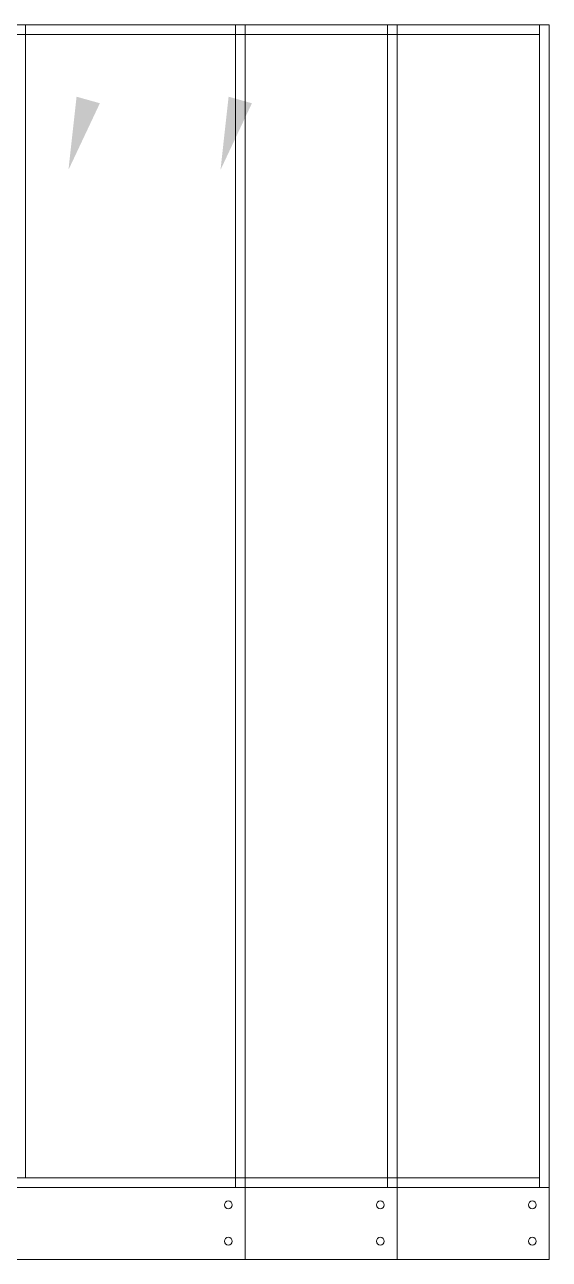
# Model space of a CAD drawing. Header units: millimetres. Extents: x -663796 to 30612, y -141670 to 21821.
# Drawn here: x -656951 to -655869, y -141668 to -139120 of the extents above; entities that cross this region are included whole.
import ezdxf

# ---------------------------------------------------------------- set-up
doc = ezdxf.new("R2010")
doc.units = ezdxf.units.MM
doc.layers.add('냉각탑_dim', color=1, linetype='Continuous')

# ---------------------------------------------------------------- blocks, each defined once
blk = doc.blocks.new('1')
at = {"lineweight": 20}
for p, q in [((16298.2, 11009), (17398.2, 11009)), ((17378.2, 8609), (17378.2, 11009)), ((17398.2, 8609), (17398.2, 11009)), ((16318.2, 10989), (17378.2, 10989)), ((16298.2, 8629), (17378.2, 8629)), ((16298.2, 8609), (17398.2, 8609))]:
    blk.add_line(p, q, dxfattribs=at)
at = {"color": 7, "lineweight": 20}
blk.add_line((16318.2, 8629), (16318.2, 11009), dxfattribs=at)
at = {"color": 0, "lineweight": 20}
for q in [(17398.2, 8609), (10098.2, 8460.6)]:
    blk.add_line((17398.2, 8460.6), q, dxfattribs=at)
at = {"lineweight": 20}
for centre in [(17363.2, 8573.1), (17363.2, 8498.1)]:
    blk.add_circle(centre, 8, dxfattribs=at)
at = {"layer": '냉각탑_dim', "lineweight": -3}
blk.add_solid([(16784.9, 10846.9), (16720.1, 10709.3), (16736.8, 10860.4)], dxfattribs=at)

msp = doc.modelspace()

# ---------------------------------------------------------------- block references
at = {"lineweight": 5}
for p in [(-673894.7, -150129), (-673581.2, -150129), (-673267.6, -150129)]:
    msp.add_blockref('1', p, dxfattribs=at)

doc.saveas('drawing.dxf')
